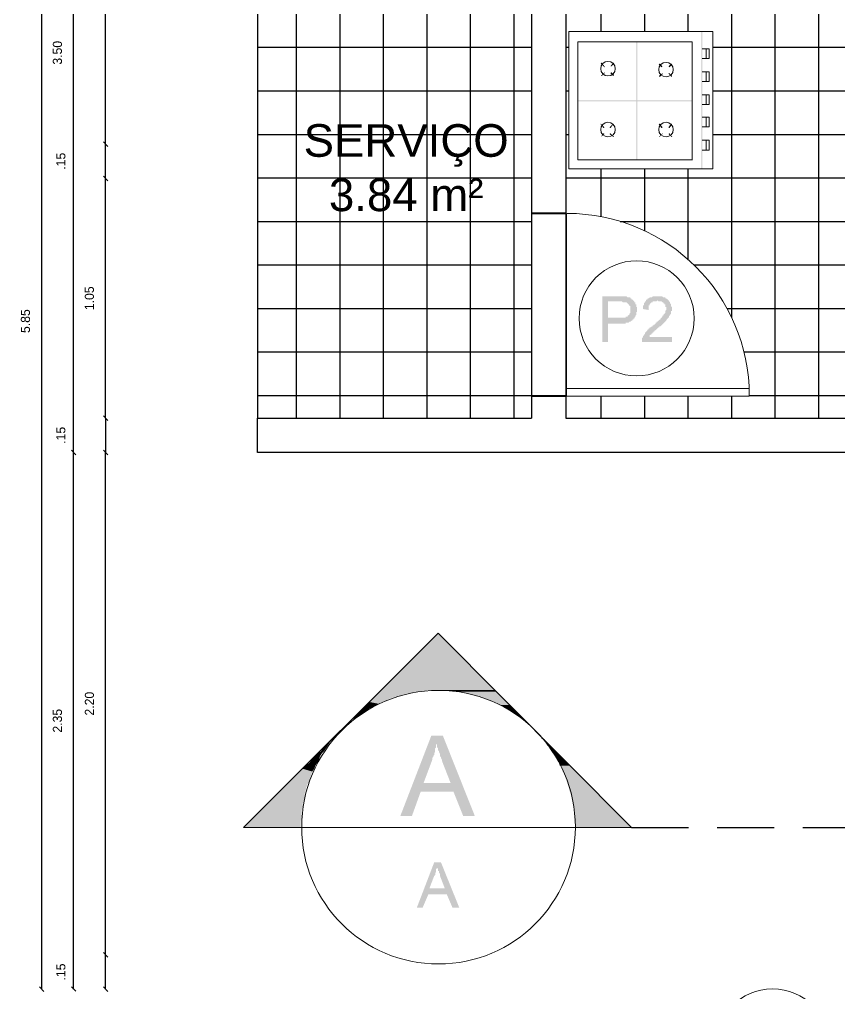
# Model space of a CAD drawing. Header units: metres. Extents: x 6 to 145, y 4 to 18.
# Drawn here: x 5.645 to 9.235, y 9.383 to 13.648 of the extents above; entities that cross this region are included whole.
import ezdxf

# ---------------------------------------------------------------- set-up
doc = ezdxf.new("R2010")
doc.units = ezdxf.units.M
doc.linetypes.add('DASHED2', pattern=[0.375, 0.25, -0.125])
doc.layers.get('0').update_dxf_attribs({"linetype": 'DASHED2'})
for name, color, linetype in [('01', 7, 'Continuous'), ('ARQ - Cotas', 9, 'Continuous'), ('COTA', 5, 'Continuous'), ('G', 7, 'Continuous')]:
    doc.layers.add(name, color=color, linetype=linetype)
doc.styles.add('ISA', font='stylu.ttf')
doc.styles.get("Standard").update_dxf_attribs({"font": 'arial.ttf'})
doc.dimstyles.new('ANAPAULA25', dxfattribs={"dimscale": 0, "dimtxt": 0.04, "dimasz": 0.02, "dimexe": 0.1, "dimexo": 0.4, "dimgap": 0.05, "dimtad": 1, "dimzin": 4, "dimdsep": 46, "dimtxsty": 'ISA', "dimblk": 'OBLIQUE', "dimcen": 0.03, "dimse1": 1, "dimse2": 1, "dimclrd": 256, "dimclrt": 256, "dimadec": 0, "dimazin": 0, "dimtfac": 1, "dimtmove": 2, "dimatfit": 3, "dimldrblk": 'OPEN30', "dimfxl": 0.1, "dimtolj": 1, "dimtzin": 0, "dimlwd": -1, "dimarcsym": 0})

# ---------------------------------------------------------------- blocks, each defined once
blk = doc.blocks.new('_Oblique')
at = {"color": 0, "linetype": 'ByBlock', "lineweight": -2}
blk.add_line((-0.5, -0.5), (0.5, 0.5), dxfattribs=at)
blk = doc.blocks.new('*D153')
at = {"layer": 'COTA', "ltscale": 1000, "transparency": 16777216}
blk.add_line((6.0222, 9.4017), (6.0222, 9.5517), dxfattribs=at)
at = {"layer": 'Defpoints', "color": 0, "ltscale": 1000, "transparency": 16777216}
for p in [(6.0222, 9.5517), (12.833, 9.5517), (12.833, 9.4017)]:
    blk.add_point(p, dxfattribs=at)
at = {"layer": 'COTA', "ltscale": 1000, "transparency": 16777216, "xscale": 0.02, "yscale": 0.02, "zscale": 0.02}
for p, rotation in [((6.0222, 9.5517), 90), ((6.0222, 9.4017), 270)]:
    blk.add_blockref('_Oblique', p, dxfattribs=dict(at, rotation=rotation))
at = {"layer": 'COTA', "ltscale": 1000, "transparency": 16777216, "insert": (5.8263, 9.4767), "char_height": 0.04, "attachment_point": 5, "rotation": 90, "style": 'ISA'}
blk.add_mtext('\\A1;.15', dxfattribs=at)
blk = doc.blocks.new('_Open30')
at = {"layer": 'ARQ - Cotas', "color": 0, "lineweight": -2}
for p, q in [((-1, 0.27), (0, 0)), ((0, 0), (-1, -0.27)), ((0, 0), (-1, 0))]:
    blk.add_line(p, q, dxfattribs=at)
blk = doc.blocks.new('*D154')
at = {"layer": 'COTA', "ltscale": 1000, "transparency": 16777216}
blk.add_line((6.0222, 9.5517), (6.0222, 11.7517), dxfattribs=at)
at = {"layer": 'Defpoints', "color": 0, "ltscale": 1000, "transparency": 16777216}
for p in [(6.0222, 11.7517), (12.6869, 11.7517), (12.833, 9.5517)]:
    blk.add_point(p, dxfattribs=at)
at = {"layer": 'COTA', "ltscale": 1000, "transparency": 16777216, "xscale": 0.02, "yscale": 0.02, "zscale": 0.02}
for p, rotation in [((6.0222, 11.7517), 90), ((6.0222, 9.5517), 270)]:
    blk.add_blockref('_Oblique', p, dxfattribs=dict(at, rotation=rotation))
at = {"layer": 'COTA', "ltscale": 1000, "transparency": 16777216, "insert": (5.9515, 10.6517), "char_height": 0.04, "attachment_point": 5, "rotation": 90, "style": 'ISA'}
blk.add_mtext('\\A1;2.20', dxfattribs=at)
blk = doc.blocks.new('*D155')
at = {"layer": 'COTA', "ltscale": 1000, "transparency": 16777216}
blk.add_line((6.0222, 11.9017), (6.0222, 11.7517), dxfattribs=at)
at = {"layer": 'Defpoints', "color": 0, "ltscale": 1000, "transparency": 16777216}
for p in [(12.4991, 11.9017), (6.0222, 11.7517), (12.4991, 11.7517)]:
    blk.add_point(p, dxfattribs=at)
at = {"layer": 'COTA', "ltscale": 1000, "transparency": 16777216, "xscale": 0.02, "yscale": 0.02, "zscale": 0.02}
for p, rotation in [((6.0222, 11.9017), 90), ((6.0222, 11.7517), 270)]:
    blk.add_blockref('_Oblique', p, dxfattribs=dict(at, rotation=rotation))
at = {"layer": 'COTA', "ltscale": 1000, "transparency": 16777216, "insert": (5.8263, 11.8267), "char_height": 0.04, "attachment_point": 5, "rotation": 90, "style": 'ISA'}
blk.add_mtext('\\A1;.15', dxfattribs=at)
blk = doc.blocks.new('*D156')
at = {"layer": 'COTA', "ltscale": 1000, "transparency": 16777216}
blk.add_line((6.0222, 11.9017), (6.0222, 12.9517), dxfattribs=at)
at = {"layer": 'Defpoints', "color": 0, "ltscale": 1000, "transparency": 16777216}
for p in [(6.0222, 12.9517), (12.5369, 12.9517), (12.5369, 11.9017)]:
    blk.add_point(p, dxfattribs=at)
at = {"layer": 'COTA', "ltscale": 1000, "transparency": 16777216, "xscale": 0.02, "yscale": 0.02, "zscale": 0.02}
for p, rotation in [((6.0222, 12.9517), 90), ((6.0222, 11.9017), 270)]:
    blk.add_blockref('_Oblique', p, dxfattribs=dict(at, rotation=rotation))
at = {"layer": 'COTA', "ltscale": 1000, "transparency": 16777216, "insert": (5.9512, 12.4267), "char_height": 0.04, "attachment_point": 5, "rotation": 90, "style": 'ISA'}
blk.add_mtext('\\A1;1.05', dxfattribs=at)
blk = doc.blocks.new('*D157')
at = {"layer": 'COTA', "ltscale": 1000, "transparency": 16777216}
blk.add_line((6.0222, 12.9517), (6.0222, 13.1017), dxfattribs=at)
at = {"layer": 'Defpoints', "color": 0, "ltscale": 1000, "transparency": 16777216}
for p in [(6.0222, 13.1017), (12.4087, 13.1017), (12.4087, 12.9517)]:
    blk.add_point(p, dxfattribs=at)
at = {"layer": 'COTA', "ltscale": 1000, "transparency": 16777216, "xscale": 0.02, "yscale": 0.02, "zscale": 0.02}
for p, rotation in [((6.0222, 13.1017), 90), ((6.0222, 12.9517), 270)]:
    blk.add_blockref('_Oblique', p, dxfattribs=dict(at, rotation=rotation))
at = {"layer": 'COTA', "ltscale": 1000, "transparency": 16777216, "insert": (5.8263, 13.0267), "char_height": 0.04, "attachment_point": 5, "rotation": 90, "style": 'ISA'}
blk.add_mtext('\\A1;.15', dxfattribs=at)
blk = doc.blocks.new('*D158')
at = {"layer": 'COTA', "ltscale": 1000, "transparency": 16777216}
blk.add_line((6.0222, 13.1017), (6.0222, 15.1017), dxfattribs=at)
at = {"layer": 'Defpoints', "color": 0, "ltscale": 1000, "transparency": 16777216}
for p in [(6.0222, 15.1017), (11.9369, 15.1017), (11.9369, 13.1017)]:
    blk.add_point(p, dxfattribs=at)
at = {"layer": 'COTA', "ltscale": 1000, "transparency": 16777216, "xscale": 0.02, "yscale": 0.02, "zscale": 0.02}
for p, rotation in [((6.0222, 15.1017), 90), ((6.0222, 13.1017), 270)]:
    blk.add_blockref('_Oblique', p, dxfattribs=dict(at, rotation=rotation))
at = {"layer": 'COTA', "ltscale": 1000, "transparency": 16777216, "insert": (5.9515, 14.1017), "char_height": 0.04, "attachment_point": 5, "rotation": 90, "style": 'ISA'}
blk.add_mtext('\\A1;2.00', dxfattribs=at)
blk = doc.blocks.new('*D160')
at = {"layer": 'COTA', "ltscale": 1000, "transparency": 16777216}
blk.add_line((5.8822, 9.4022), (5.8822, 11.7517), dxfattribs=at)
at = {"layer": 'Defpoints', "color": 0, "ltscale": 1000, "transparency": 16777216}
for p in [(5.8822, 11.7517), (9.2869, 11.7517), (9.2863, 9.4022)]:
    blk.add_point(p, dxfattribs=at)
at = {"layer": 'COTA', "ltscale": 1000, "transparency": 16777216, "xscale": 0.02, "yscale": 0.02, "zscale": 0.02}
for p, rotation in [((5.8822, 11.7517), 90), ((5.8822, 9.4022), 270)]:
    blk.add_blockref('_Oblique', p, dxfattribs=dict(at, rotation=rotation))
at = {"layer": 'COTA', "ltscale": 1000, "transparency": 16777216, "insert": (5.8113, 10.5769), "char_height": 0.04, "attachment_point": 5, "rotation": 90, "style": 'ISA'}
blk.add_mtext('\\A1;2.35', dxfattribs=at)
blk = doc.blocks.new('*D161')
at = {"layer": 'COTA', "ltscale": 1000, "transparency": 16777216}
blk.add_line((5.8822, 11.7517), (5.8822, 15.2517), dxfattribs=at)
at = {"layer": 'Defpoints', "color": 0, "ltscale": 1000, "transparency": 16777216}
for p in [(5.8822, 15.2517), (6.6869, 15.2517), (6.6869, 11.7517)]:
    blk.add_point(p, dxfattribs=at)
at = {"layer": 'COTA', "ltscale": 1000, "transparency": 16777216, "xscale": 0.02, "yscale": 0.02, "zscale": 0.02}
for p, rotation in [((5.8822, 15.2517), 90), ((5.8822, 11.7517), 270)]:
    blk.add_blockref('_Oblique', p, dxfattribs=dict(at, rotation=rotation))
at = {"layer": 'COTA', "ltscale": 1000, "transparency": 16777216, "insert": (5.8112, 13.5017), "char_height": 0.04, "attachment_point": 5, "rotation": 90, "style": 'ISA'}
blk.add_mtext('\\A1;3.50', dxfattribs=at)
blk = doc.blocks.new('*D162')
at = {"layer": 'COTA', "ltscale": 1000, "transparency": 16777216}
blk.add_line((5.7422, 9.4017), (5.7422, 15.2517), dxfattribs=at)
at = {"layer": 'Defpoints', "color": 0, "ltscale": 1000, "transparency": 16777216}
for p in [(5.7422, 15.2517), (8.4911, 15.2517), (9.2869, 9.4017)]:
    blk.add_point(p, dxfattribs=at)
at = {"layer": 'COTA', "ltscale": 1000, "transparency": 16777216, "xscale": 0.02, "yscale": 0.02, "zscale": 0.02}
for p, rotation in [((5.7422, 15.2517), 90), ((5.7422, 9.4017), 270)]:
    blk.add_blockref('_Oblique', p, dxfattribs=dict(at, rotation=rotation))
at = {"layer": 'COTA', "ltscale": 1000, "transparency": 16777216, "insert": (5.6713, 12.3267), "char_height": 0.04, "attachment_point": 5, "rotation": 90, "style": 'ISA'}
blk.add_mtext('\\A1;5.85', dxfattribs=at)

msp = doc.modelspace()

# ---------------------------------------------------------------- hatches: boundary and pattern name
at = {"ltscale": 1000}
h = msp.add_hatch(dxfattribs=at)
h.set_pattern_fill('ANSI37', color=8, scale=0.06, angle=135)
h.paths.add_polyline_path([(7.8869, 14.4371), (7.2858, 14.4371), (7.2858, 15.0001), (7.8869, 15.0001), (7.8869, 15.1017), (6.6869, 15.1017), (6.6869, 11.9017), (7.8869, 11.9017)])
h.paths.add_polyline_path([(7.3961, 13.7539), (7.3959, 13.7513), (7.3961, 13.7539, 0.414214), (7.4278, 13.7221), (7.8785, 13.7216), (7.4278, 13.7221, -0.414214)], flags=16)
h.paths.add_polyline_path([(7.4551, 13.7597), (7.4551, 13.7646, -0.378904), (7.4384, 13.7835), (7.4382, 13.7809), (7.4384, 14.2619, -0.167179), (7.4424, 14.2736), (7.4424, 13.7718, 0.199113), (7.4551, 13.7646), (7.4551, 14.2762), (7.4594, 14.2762), (7.5798, 14.2762, 0.14624), (7.5781, 14.2704), (7.5779, 14.255), (7.5781, 14.2704, -0.14624), (7.5798, 14.2762), (7.561, 14.2762), (7.561, 13.7597), (7.5567, 13.7597)], flags=16)
h.paths.add_polyline_path([(7.4763, 13.7597), (7.4763, 14.2762), (7.4805, 14.2762), (7.4805, 13.7597)], flags=16)
h.paths.add_polyline_path([(7.4975, 13.7597), (7.4975, 14.2762), (7.5017, 14.2762), (7.5017, 13.7597)], flags=16)
h.paths.add_polyline_path([(7.8488, 13.7807), (7.8488, 13.7864, -0.075863)], flags=16)
h.paths.add_polyline_path([(7.8234, 13.823), (7.8234, 13.8287, -0.075674)], flags=16)
h.paths.add_polyline_path([(7.6882, 14.0206, -1), (7.7432, 14.0206, -1)], flags=16)
h.paths.add_polyline_path([(12.5369, 12.7982), (12.5369, 12.9517), (11.7869, 12.9517), (11.7869, 15.1017), (10.8352, 15.1017), (10.8352, 14.5006), (8.6339, 14.5006), (8.6339, 13.7004), (8.0369, 13.7004), (8.0369, 12.7983), (8.0419, 12.7983, -0.402604), (8.8392, 12.032), (8.8399, 12.032), (8.8399, 11.9981), (8.0369, 11.9981), (8.0369, 11.9017), (12.5369, 11.9017), (12.5369, 11.9981), (11.7398, 11.9981), (11.7398, 12.032), (11.7446, 12.032, -0.400763)])
h.paths.add_polyline_path([(8.6804, 12.9935), (8.0496, 12.9935), (8.0496, 13.5946), (8.6804, 13.5946)], flags=16)
h.paths.add_polyline_path([(8.6635, 13.076), (8.6508, 13.076), (8.6508, 13.1184), (8.6635, 13.1184)], flags=0)
h.paths.add_polyline_path([(8.0899, 13.0337), (8.0899, 13.5502), (8.5894, 13.5502), (8.5894, 13.0337)], flags=0)
h.paths.add_polyline_path([(8.6635, 13.1776), (8.6508, 13.1776), (8.6508, 13.22), (8.6635, 13.22)], flags=0)
h.paths.add_polyline_path([(8.6635, 13.275), (8.6508, 13.275), (8.6508, 13.3173), (8.6635, 13.3173)], flags=0)
h.paths.add_polyline_path([(8.6635, 13.3766), (8.6508, 13.3766), (8.6508, 13.4189), (8.6635, 13.4189)], flags=0)
h.paths.add_polyline_path([(8.4436, 13.1654, -1), (8.5071, 13.1654, -1)], flags=0)
h.paths.add_polyline_path([(8.6635, 13.4761), (8.6508, 13.4761), (8.6508, 13.5184), (8.6635, 13.5184)], flags=0)
h.paths.add_polyline_path([(8.4436, 13.4279, -1), (8.5071, 13.4279, -1)], flags=0)
h.paths.add_polyline_path([(8.1896, 13.1654, -1), (8.2531, 13.1654, -1)], flags=0)
h.paths.add_polyline_path([(10.9241, 14.2339), (10.9241, 14.9662), (11.0554, 14.9662), (11.0554, 15.034), (11.5888, 15.034), (11.5888, 14.9662), (11.7243, 14.9662), (11.7243, 14.2339), (11.6565, 14.2339), (11.6565, 14.1958), (11.5634, 14.1958), (11.5634, 14.2339)], flags=16)
h.paths.add_polyline_path([(8.1896, 13.4321, -1), (8.2531, 13.4321, -1)], flags=0)
h.paths.add_polyline_path([(14.0369, 15.1017), (13.6701, 15.0976, -0.425161), (13.6835, 15.0837), (13.6696, 14.7096, -0.044817), (13.6737, 14.679, -0.011399), (13.6747, 14.6355, -0.097935), (13.6534, 14.5284, -0.054662), (13.6236, 14.474, -0.085165), (13.5767, 14.4266, -0.078597), (13.5275, 14.402, -0.080504), (13.4889, 14.3963, -0.080504), (13.4502, 14.402, -0.078597), (13.401, 14.4266, -0.085165), (13.3542, 14.474, -0.054662), (13.3244, 14.5284, -0.097935), (13.3031, 14.6355, -0.011399), (13.304, 14.679, -0.044817), (13.3081, 14.7096), (13.2942, 15.0837, -0.425161), (13.3076, 15.0976), (12.9369, 15.0987), (12.9369, 14.1017), (12.5369, 14.1017), (12.5369, 13.1017), (14.0369, 13.1017)])
h.paths.add_polyline_path([(12.9369, 15.1017), (11.9369, 15.1017), (11.9369, 14.1017), (12.5369, 14.1017), (12.9369, 14.1017)])
h.paths.add_polyline_path([(6.8532, 12.7272), (7.8225, 12.7272), (7.8225, 13.2601), (6.8532, 13.2601)], flags=24)
h.paths.add_polyline_path([(9.6233, 12.8344), (10.5927, 12.8344), (10.5927, 13.3673), (9.6233, 13.3673)], flags=24)
h.paths.add_polyline_path([(12.6175, 13.3559), (13.7641, 13.3559), (13.7641, 13.8907), (12.6175, 13.8907)], flags=24)
at = {"layer": '01', "transparency": 33554559}
h = msp.add_hatch(color=0, dxfattribs=at)
h.paths.add_polyline_path([(8.1966, 12.2357), (8.1966, 12.4347), (8.2686, 12.4347), (8.2728, 12.4347), (8.2771, 12.4347), (8.2813, 12.4347), (8.2855, 12.4347), (8.2855, 12.4347), (8.2898, 12.4347), (8.294, 12.4347), (8.294, 12.4347), (8.2982, 12.4347), (8.2982, 12.4347), (8.3025, 12.4347), (8.3025, 12.4347), (8.3067, 12.4304), (8.3109, 12.4304), (8.3109, 12.4304), (8.3152, 12.4304), (8.3194, 12.4304), (8.3194, 12.4262), (8.3236, 12.4262), (8.3236, 12.4262), (8.3236, 12.422), (8.3279, 12.422), (8.3279, 12.422), (8.3321, 12.4177), (8.3321, 12.4177), (8.3363, 12.4135), (8.3363, 12.4135), (8.3363, 12.4093), (8.3406, 12.4093), (8.3406, 12.405), (8.3406, 12.405), (8.3406, 12.4008), (8.3448, 12.4008), (8.3448, 12.3966), (8.3448, 12.3966), (8.3448, 12.3923), (8.3448, 12.3881), (8.349, 12.3881), (8.349, 12.3839), (8.349, 12.3796), (8.349, 12.3796), (8.349, 12.3754), (8.349, 12.3754), (8.349, 12.3711), (8.349, 12.3669), (8.3448, 12.3669), (8.3448, 12.3627), (8.3448, 12.3584), (8.3448, 12.3584), (8.3448, 12.3542), (8.3448, 12.3542), (8.3406, 12.35), (8.3406, 12.35), (8.3406, 12.3457), (8.3363, 12.3415), (8.3363, 12.3415), (8.3363, 12.3373), (8.3321, 12.3373), (8.3321, 12.333), (8.3321, 12.333), (8.3279, 12.333), (8.3279, 12.333), (8.3279, 12.3288), (8.3236, 12.3288), (8.3236, 12.3288), (8.3194, 12.3246), (8.3194, 12.3246), (8.3152, 12.3246), (8.3152, 12.3246), (8.3109, 12.3203), (8.3109, 12.3203), (8.3067, 12.3203), (8.3067, 12.3203), (8.3025, 12.3203), (8.2982, 12.3203), (8.2982, 12.3161), (8.294, 12.3161), (8.2898, 12.3161), (8.2855, 12.3161), (8.2855, 12.3161), (8.2813, 12.3161), (8.2771, 12.3161), (8.2728, 12.3161), (8.2728, 12.3161), (8.222, 12.3161), (8.222, 12.2357)], flags=0)
h.paths.add_polyline_path([(8.222, 12.3415), (8.2728, 12.3415), (8.2771, 12.3415), (8.2813, 12.3415), (8.2813, 12.3415), (8.2855, 12.3415), (8.2898, 12.3415), (8.294, 12.3415), (8.294, 12.3415), (8.2982, 12.3415), (8.2982, 12.3457), (8.3025, 12.3457), (8.3025, 12.3457), (8.3067, 12.3457), (8.3067, 12.35), (8.3109, 12.35), (8.3109, 12.35), (8.3109, 12.35), (8.3109, 12.3542), (8.3152, 12.3542), (8.3152, 12.3584), (8.3152, 12.3584), (8.3194, 12.3627), (8.3194, 12.3669), (8.3194, 12.3669), (8.3194, 12.3711), (8.3194, 12.3754), (8.3194, 12.3754), (8.3194, 12.3796), (8.3194, 12.3839), (8.3194, 12.3839), (8.3194, 12.3881), (8.3194, 12.3923), (8.3152, 12.3923), (8.3152, 12.3966), (8.3152, 12.3966), (8.3152, 12.3966), (8.3109, 12.4008), (8.3109, 12.4008), (8.3067, 12.405), (8.3067, 12.405), (8.3025, 12.4093), (8.3025, 12.4093), (8.2982, 12.4093), (8.2982, 12.4093), (8.294, 12.4093), (8.294, 12.4093), (8.2898, 12.4093), (8.2898, 12.4093), (8.2855, 12.4093), (8.2813, 12.4135), (8.2813, 12.4135), (8.2771, 12.4135), (8.2728, 12.4135), (8.222, 12.4135)], flags=0)
msp.add_hatch(color=0, dxfattribs=at).paths.add_polyline_path([(8.5014, 12.2568), (8.5014, 12.2357), (8.3702, 12.2357), (8.3702, 12.2399), (8.3702, 12.2399), (8.3702, 12.2441), (8.3702, 12.2441), (8.3702, 12.2484), (8.3702, 12.2526), (8.3702, 12.2526), (8.3702, 12.2526), (8.3744, 12.2568), (8.3744, 12.2611), (8.3744, 12.2611), (8.3787, 12.2653), (8.3787, 12.2653), (8.3787, 12.2695), (8.3829, 12.2695), (8.3829, 12.2738), (8.3829, 12.278), (8.3871, 12.278), (8.3871, 12.278), (8.3871, 12.2822), (8.3914, 12.2822), (8.3914, 12.2822), (8.3914, 12.2865), (8.3956, 12.2865), (8.3956, 12.2907), (8.3998, 12.2907), (8.3998, 12.2949), (8.4041, 12.2949), (8.4041, 12.2992), (8.4083, 12.2992), (8.4083, 12.2992), (8.4125, 12.3034), (8.4168, 12.3034), (8.4168, 12.3076), (8.421, 12.3076), (8.421, 12.3119), (8.4252, 12.3119), (8.4295, 12.3161), (8.4295, 12.3203), (8.4337, 12.3203), (8.4337, 12.3246), (8.4379, 12.3246), (8.4422, 12.3288), (8.4422, 12.3288), (8.4464, 12.333), (8.4464, 12.333), (8.4506, 12.333), (8.4506, 12.3373), (8.4506, 12.3373), (8.4549, 12.3415), (8.4549, 12.3415), (8.4591, 12.3457), (8.4591, 12.3457), (8.4591, 12.3457), (8.4591, 12.35), (8.4633, 12.35), (8.4633, 12.35), (8.4633, 12.3542), (8.4676, 12.3584), (8.4676, 12.3584), (8.4718, 12.3627), (8.4718, 12.3627), (8.4718, 12.3669), (8.4718, 12.3711), (8.4718, 12.3711), (8.476, 12.3754), (8.476, 12.3754), (8.476, 12.3796), (8.476, 12.3796), (8.476, 12.3839), (8.476, 12.3881), (8.4718, 12.3881), (8.4718, 12.3923), (8.4718, 12.3923), (8.4718, 12.3966), (8.4718, 12.4008), (8.4676, 12.4008), (8.4676, 12.405), (8.4633, 12.405), (8.4633, 12.405), (8.4633, 12.4093), (8.4591, 12.4093), (8.4591, 12.4093), (8.4549, 12.4135), (8.4549, 12.4135), (8.4506, 12.4135), (8.4464, 12.4135), (8.4464, 12.4135), (8.4422, 12.4135), (8.4379, 12.4177), (8.4379, 12.4177), (8.4337, 12.4135), (8.4295, 12.4135), (8.4295, 12.4135), (8.4252, 12.4135), (8.421, 12.4135), (8.421, 12.4135), (8.4168, 12.4135), (8.4168, 12.4093), (8.4125, 12.4093), (8.4125, 12.4093), (8.4083, 12.405), (8.4083, 12.405), (8.4083, 12.405), (8.4041, 12.4008), (8.4041, 12.4008), (8.4041, 12.3966), (8.3998, 12.3966), (8.3998, 12.3923), (8.3998, 12.3881), (8.3998, 12.3881), (8.3998, 12.3839), (8.3998, 12.3796), (8.3998, 12.3796), (8.3998, 12.3754), (8.3744, 12.3796), (8.3744, 12.3796), (8.3744, 12.3839), (8.3744, 12.3881), (8.3744, 12.3923), (8.3744, 12.3923), (8.3744, 12.3966), (8.3787, 12.3966), (8.3787, 12.4008), (8.3787, 12.405), (8.3787, 12.405), (8.3829, 12.4093), (8.3829, 12.4093), (8.3829, 12.4135), (8.3871, 12.4135), (8.3871, 12.4177), (8.3871, 12.4177), (8.3914, 12.422), (8.3914, 12.422), (8.3956, 12.422), (8.3956, 12.4262), (8.3998, 12.4262), (8.3998, 12.4262), (8.4041, 12.4304), (8.4041, 12.4304), (8.4083, 12.4304), (8.4083, 12.4304), (8.4125, 12.4304), (8.4168, 12.4347), (8.4168, 12.4347), (8.421, 12.4347), (8.4252, 12.4347), (8.4252, 12.4347), (8.4295, 12.4347), (8.4337, 12.4347), (8.4337, 12.4347), (8.4379, 12.4347), (8.4422, 12.4347), (8.4422, 12.4347), (8.4464, 12.4347), (8.4506, 12.4347), (8.4506, 12.4347), (8.4549, 12.4347), (8.4591, 12.4347), (8.4591, 12.4347), (8.4633, 12.4304), (8.4676, 12.4304), (8.4676, 12.4304), (8.4718, 12.4304), (8.4718, 12.4262), (8.476, 12.4262), (8.476, 12.4262), (8.4803, 12.422), (8.4803, 12.422), (8.4845, 12.422), (8.4845, 12.422), (8.4845, 12.4177), (8.4887, 12.4177), (8.4887, 12.4135), (8.4887, 12.4135), (8.493, 12.4093), (8.493, 12.4093), (8.493, 12.405), (8.4972, 12.4008), (8.4972, 12.4008), (8.4972, 12.3966), (8.4972, 12.3966), (8.4972, 12.3923), (8.5014, 12.3881), (8.5014, 12.3881), (8.5014, 12.3839), (8.5014, 12.3796), (8.5014, 12.3796), (8.5014, 12.3796), (8.5014, 12.3754), (8.5014, 12.3711), (8.4972, 12.3711), (8.4972, 12.3669), (8.4972, 12.3627), (8.4972, 12.3627), (8.4972, 12.3584), (8.4972, 12.3584), (8.493, 12.3542), (8.493, 12.3542), (8.493, 12.35), (8.4887, 12.35), (8.4887, 12.3457), (8.4887, 12.3415), (8.4845, 12.3415), (8.4845, 12.3373), (8.4803, 12.3373), (8.4803, 12.333), (8.4803, 12.333), (8.476, 12.333), (8.476, 12.3288), (8.476, 12.3288), (8.4718, 12.3246), (8.4718, 12.3246), (8.4718, 12.3246), (8.4676, 12.3203), (8.4676, 12.3203), (8.4633, 12.3161), (8.4633, 12.3161), (8.4591, 12.3119), (8.4591, 12.3119), (8.4549, 12.3076), (8.4549, 12.3076), (8.4506, 12.3034), (8.4464, 12.3034), (8.4464, 12.2992), (8.4422, 12.2992), (8.4422, 12.2992), (8.4379, 12.2949), (8.4337, 12.2907), (8.4337, 12.2907), (8.4295, 12.2865), (8.4252, 12.2865), (8.4252, 12.2822), (8.421, 12.2822), (8.421, 12.278), (8.4168, 12.278), (8.4168, 12.278), (8.4168, 12.2738), (8.4125, 12.2738), (8.4125, 12.2738), (8.4125, 12.2738), (8.4125, 12.2695), (8.4083, 12.2695), (8.4083, 12.2653), (8.4041, 12.2653), (8.4041, 12.2611), (8.4041, 12.2568), (8.4041, 12.2568)])
h = msp.add_hatch(color=0, dxfattribs=at)
h.paths.add_polyline_path([(7.3123, 10.16), (7.4478, 10.5113), (7.4986, 10.5113), (7.6383, 10.16), (7.5875, 10.16), (7.5452, 10.2658), (7.4012, 10.2658), (7.3631, 10.16)], flags=0)
h.paths.add_polyline_path([(7.4139, 10.3039), (7.5325, 10.3039), (7.4944, 10.4013), (7.4944, 10.4055), (7.4901, 10.414), (7.4901, 10.4182), (7.4859, 10.4224), (7.4859, 10.4267), (7.4859, 10.4309), (7.4817, 10.4394), (7.4817, 10.4436), (7.4774, 10.4478), (7.4774, 10.4521), (7.4774, 10.4563), (7.4732, 10.4605), (7.4732, 10.4648), (7.4732, 10.469), (7.4732, 10.4732), (7.469, 10.4732), (7.469, 10.469), (7.469, 10.4648), (7.469, 10.4605), (7.4647, 10.4563), (7.4647, 10.4521), (7.4647, 10.4478), (7.4647, 10.4394), (7.4605, 10.4351), (7.4605, 10.4309), (7.4605, 10.4267), (7.4563, 10.4224), (7.4563, 10.4182), (7.452, 10.414), (7.452, 10.4097), (7.452, 10.4055)], flags=0)
h = msp.add_hatch(color=0, dxfattribs=at)
h.paths.add_polyline_path([(7.3843, 9.7578), (7.4605, 9.9567), (7.4902, 9.9567), (7.5706, 9.7578), (7.541, 9.7578), (7.5156, 9.817), (7.4351, 9.817), (7.4097, 9.7578)], flags=0)
h.paths.add_polyline_path([(7.4394, 9.8424), (7.5071, 9.8424), (7.4859, 9.8975), (7.4859, 9.8975), (7.4859, 9.9017), (7.4859, 9.9059), (7.4817, 9.9102), (7.4817, 9.9102), (7.4817, 9.9144), (7.4817, 9.9186), (7.4775, 9.9186), (7.4775, 9.9229), (7.4775, 9.9229), (7.4775, 9.9271), (7.4775, 9.9313), (7.4732, 9.9313), (7.4732, 9.9356), (7.4732, 9.9356), (7.4732, 9.9356), (7.4732, 9.9356), (7.4732, 9.9313), (7.4732, 9.9313), (7.469, 9.9271), (7.469, 9.9229), (7.469, 9.9229), (7.469, 9.9186), (7.469, 9.9144), (7.469, 9.9144), (7.4648, 9.9102), (7.4648, 9.9059), (7.4648, 9.9059), (7.4648, 9.9017), (7.4648, 9.9017), (7.4605, 9.8975)], flags=0)

# ---------------------------------------------------------------- linework, layer by layer
at = {"layer": '01', "color": 0}
for p, q in [((6.6869, 15.1017), (6.6869, 11.9017)), ((7.8869, 15.1017), (7.8869, 11.9017)), ((8.0369, 15.1017), (8.0369, 11.9017)), ((6.6869, 11.7517), (6.6869, 11.9017)), ((6.6869, 11.9017), (7.8869, 11.9017)), ((8.0369, 11.9017), (12.5369, 11.9017)), ((7.8869, 11.7517), (6.6869, 11.7517)), ((9.2869, 11.7517), (7.8869, 11.7517))]:
    msp.add_line(p, q, dxfattribs=at)
at = {"layer": '01', "color": 0, "lineweight": 9}
for p, q in [((8.0496, 13.5946), (8.6804, 13.5946)), ((8.0496, 12.9935), (8.0496, 13.5946)), ((8.6804, 13.5946), (8.6804, 12.9935)), ((8.6508, 13.4803), (8.6508, 13.5184)), ((8.6508, 13.3787), (8.6508, 13.4168)), ((8.6508, 13.2771), (8.6508, 13.3194)), ((8.6508, 13.1797), (8.6508, 13.2178)), ((8.6508, 13.0781), (8.6508, 13.1205)), ((8.6804, 12.9935), (8.0496, 12.9935)), ((7.8874, 11.9981), (7.8874, 12.7983)), ((8.0398, 11.9981), (8.0398, 12.7983)), ((7.4773, 10.9597), (6.6264, 10.1088)), ((8.324, 10.1088), (7.4773, 10.9597)), ((6.6264, 10.1088), (6.8762, 10.1088)), ((6.8762, 10.1088), (8.0784, 10.1088)), ((8.0784, 10.1088), (8.324, 10.1088))]:
    msp.add_line(p, q, dxfattribs=at)
at = {"layer": '01', "color": 0, "lineweight": 0}
for p, q in [((8.0899, 13.0337), (8.0899, 13.5502)), ((8.0899, 13.5502), (8.5894, 13.5502)), ((8.5894, 13.5502), (8.5894, 13.0316)), ((8.6635, 13.5184), (8.6339, 13.5184)), ((8.6635, 13.4761), (8.6635, 13.5184)), ((8.6339, 13.4761), (8.6635, 13.4761)), ((8.6635, 13.4189), (8.6339, 13.4189)), ((8.6635, 13.3766), (8.6635, 13.4189)), ((8.6339, 13.3766), (8.6635, 13.3766)), ((8.6635, 13.3173), (8.6339, 13.3173)), ((8.6635, 13.275), (8.6635, 13.3173)), ((8.6339, 13.275), (8.6635, 13.275)), ((8.6635, 13.22), (8.6339, 13.22)), ((8.6635, 13.1776), (8.6635, 13.22)), ((8.6339, 13.1776), (8.6635, 13.1776)), ((8.6635, 13.1184), (8.6339, 13.1184)), ((8.6635, 13.076), (8.6635, 13.1184)), ((8.6339, 13.076), (8.6635, 13.076)), ((8.5915, 13.0337), (8.0899, 13.0337)), ((7.7271, 10.7099), (7.4773, 10.7099)), ((7.4773, 10.7099), (7.7271, 10.7099)), ((7.7271, 10.7099), (7.49, 10.7099)), ((7.49, 10.7099), (7.7271, 10.7099)), ((7.7271, 10.7099), (7.5069, 10.7099)), ((7.5069, 10.7099), (7.7271, 10.7099)), ((7.7313, 10.7057), (7.5493, 10.7057)), ((7.5493, 10.7057), (7.7313, 10.7057)), ((7.0243, 10.5025), (7.0328, 10.5152)), ((7.0328, 10.5152), (7.0243, 10.5025)), ((7.943, 10.494), (7.9303, 10.5025)), ((7.9303, 10.5025), (7.943, 10.494))]:
    msp.add_line(p, q, dxfattribs=at)
at = {"layer": '01', "color": 0, "lineweight": 40}
for p, q in [((8.0398, 12.7983), (7.8874, 12.7983)), ((8.0398, 11.9981), (7.8874, 11.9981))]:
    msp.add_line(p, q, dxfattribs=at)
at = {"layer": '01', "color": 0, "lineweight": 20}
for p, q in [((8.8399, 12.032), (8.0398, 12.032)), ((8.0398, 12.032), (8.0398, 11.9981)), ((8.8399, 11.9981), (8.8399, 12.032)), ((8.0398, 11.9981), (8.8399, 11.9981))]:
    msp.add_line(p, q, dxfattribs=at)
at = {"layer": '01', "color": 0, "lineweight": 18}
msp.add_line((8.0784, 10.1088), (8.4002, 10.1088), dxfattribs=at)
at = {"layer": '01', "color": 0, "lineweight": 9}
for centre, radius in [((8.2213, 13.4321), 0.0318), ((8.4753, 13.4279), 0.0318), ((8.2213, 13.1654), 0.0318), ((8.4753, 13.1654), 0.0318), ((7.4794, 10.1109), 0.599)]:
    msp.add_circle(centre, radius, dxfattribs=at)
at = {"layer": '01', "color": 0, "lineweight": 20}
for centre in [(8.3467, 12.3389), (8.9415, 9.1509)]:
    msp.add_circle(centre, 0.2519, dxfattribs=at)
at = {"layer": '01', "color": 0, "lineweight": 9}
msp.add_arc((8.0419, 12.0003), 0.798, 0, 90, dxfattribs=at)
at = {"layer": '01', "color": 0, "transparency": 33554559}
for points in [[(8.6339, 13.5946), (8.6296, 13.5946), (8.6339, 12.9935)], [(8.6296, 13.5946), (8.6339, 12.9935), (8.6296, 12.9935)], [(8.346, 13.0316), (8.3502, 13.0316), (8.346, 13.5523)], [(8.3502, 13.0316), (8.346, 13.5523), (8.3502, 13.5523)], [(8.2063, 13.4422), (8.1893, 13.4549), (8.1936, 13.4591)], [(8.2063, 13.438), (8.2063, 13.4422), (8.1893, 13.4549)], [(8.2317, 13.4422), (8.2359, 13.4422), (8.2444, 13.4591)], [(8.2359, 13.4422), (8.2444, 13.4591), (8.2486, 13.4549)], [(8.4603, 13.4422), (8.4434, 13.4507), (8.4476, 13.4549)], [(8.4561, 13.438), (8.4603, 13.4422), (8.4434, 13.4507)], [(8.4857, 13.4422), (8.4899, 13.438), (8.4984, 13.4549)], [(8.4899, 13.438), (8.4984, 13.4549), (8.5026, 13.4507)], [(8.2063, 13.4168), (8.1936, 13.3999), (8.1893, 13.3999)], [(8.2063, 13.4126), (8.2063, 13.4168), (8.1936, 13.3999)], [(8.2359, 13.4168), (8.2317, 13.4126), (8.2486, 13.4041)], [(8.2317, 13.4126), (8.2486, 13.4041), (8.2444, 13.3999)], [(8.4603, 13.4126), (8.4476, 13.3956), (8.4434, 13.3999)], [(8.4603, 13.4083), (8.4603, 13.4126), (8.4476, 13.3956)], [(8.4899, 13.4126), (8.4857, 13.4126), (8.5026, 13.3999)], [(8.4857, 13.4126), (8.5026, 13.3999), (8.4984, 13.3956)], [(8.5873, 13.2898), (8.5873, 13.294), (8.092, 13.2898)], [(8.5873, 13.294), (8.092, 13.2898), (8.092, 13.294)], [(8.2063, 13.1755), (8.1893, 13.1882), (8.1893, 13.1924)], [(8.202, 13.1713), (8.2063, 13.1755), (8.1893, 13.1882)], [(8.2274, 13.1755), (8.2317, 13.1713), (8.2444, 13.1924)], [(8.2317, 13.1713), (8.2444, 13.1924), (8.2444, 13.1882)], [(8.4603, 13.1755), (8.4434, 13.1882), (8.4476, 13.1924)], [(8.4561, 13.1713), (8.4603, 13.1755), (8.4434, 13.1882)], [(8.4857, 13.1755), (8.4899, 13.1713), (8.4984, 13.1924)], [(8.4899, 13.1713), (8.4984, 13.1924), (8.5026, 13.1882)], [(8.2063, 13.1459), (8.202, 13.1501), (8.1893, 13.1332)], [(8.202, 13.1501), (8.1893, 13.1332), (8.1893, 13.1332)], [(8.2317, 13.1501), (8.2274, 13.1459), (8.2486, 13.1332)], [(8.2274, 13.1459), (8.2486, 13.1332), (8.2444, 13.1332)], [(8.4603, 13.1501), (8.4476, 13.1332), (8.4434, 13.1332)], [(8.4603, 13.1459), (8.4603, 13.1501), (8.4476, 13.1332)], [(8.4899, 13.1501), (8.4857, 13.1459), (8.5026, 13.1332)], [(8.4857, 13.1459), (8.5026, 13.1332), (8.4984, 13.1332)], [(7.4773, 10.9597), (7.7271, 10.7099), (7.2275, 10.7099)], [(7.2233, 10.7057), (7.3757, 10.7015), (7.2191, 10.7015)], [(7.2275, 10.7057), (7.4011, 10.7057), (7.2233, 10.7057)], [(7.3884, 10.7057), (7.3884, 10.7057), (7.2233, 10.7057)], [(7.3884, 10.7057), (7.2233, 10.7057), (7.4011, 10.7057)], [(7.3884, 10.7057), (7.2233, 10.7057), (7.3757, 10.7015)], [(7.4604, 10.7099), (7.4604, 10.7099), (7.2275, 10.7099)], [(7.4604, 10.7099), (7.2275, 10.7099), (7.4773, 10.7099)], [(7.4477, 10.7099), (7.4477, 10.7099), (7.2275, 10.7099)], [(7.4477, 10.7099), (7.2275, 10.7099), (7.4604, 10.7099)], [(7.4307, 10.7099), (7.4307, 10.7099), (7.2275, 10.7099)], [(7.4307, 10.7099), (7.2275, 10.7099), (7.4477, 10.7099)], [(7.4307, 10.7099), (7.2275, 10.7099), (7.418, 10.7057)], [(7.2275, 10.7099), (7.418, 10.7057), (7.2275, 10.7057)], [(7.418, 10.7057), (7.2275, 10.7057), (7.4011, 10.7057)], [(7.4773, 10.7099), (7.7271, 10.7099), (7.49, 10.7099)], [(7.49, 10.7099), (7.7271, 10.7099), (7.5069, 10.7099)], [(7.5069, 10.7099), (7.7271, 10.7099), (7.5196, 10.7099)], [(7.7271, 10.7099), (7.5196, 10.7099), (7.7271, 10.7057)], [(7.5196, 10.7099), (7.7271, 10.7057), (7.5366, 10.7057)], [(7.7271, 10.7057), (7.5366, 10.7057), (7.7313, 10.7057)], [(7.5366, 10.7057), (7.7313, 10.7057), (7.5493, 10.7057)], [(7.5493, 10.7057), (7.7313, 10.7057), (7.5662, 10.7057)], [(7.7313, 10.7057), (7.5662, 10.7057), (7.7355, 10.7015)], [(7.5662, 10.7057), (7.7355, 10.7015), (7.5789, 10.7015)], [(7.181, 10.6634), (7.2318, 10.6591), (7.1767, 10.6591)], [(7.1894, 10.6718), (7.2445, 10.6634), (7.181, 10.6634)], [(7.2445, 10.6634), (7.181, 10.6634), (7.2318, 10.6591)], [(7.1937, 10.6761), (7.2614, 10.6718), (7.1894, 10.6718)], [(7.2614, 10.6718), (7.1894, 10.6718), (7.2445, 10.6634)], [(7.1979, 10.6803), (7.2741, 10.6761), (7.1937, 10.6761)], [(7.2741, 10.6761), (7.1937, 10.6761), (7.2614, 10.6718)], [(7.2021, 10.6845), (7.2868, 10.6803), (7.1979, 10.6803)], [(7.2868, 10.6803), (7.1979, 10.6803), (7.2741, 10.6761)], [(7.2064, 10.6888), (7.3037, 10.6845), (7.2021, 10.6845)], [(7.3037, 10.6845), (7.2021, 10.6845), (7.2868, 10.6803)], [(7.2106, 10.693), (7.3164, 10.6888), (7.2064, 10.6888)], [(7.3164, 10.6888), (7.2064, 10.6888), (7.3037, 10.6845)], [(7.2148, 10.6972), (7.3291, 10.693), (7.2106, 10.693)], [(7.3291, 10.693), (7.2106, 10.693), (7.3164, 10.6888)], [(7.2191, 10.7015), (7.3588, 10.6972), (7.2148, 10.6972)], [(7.3461, 10.6972), (7.3461, 10.6972), (7.2148, 10.6972)], [(7.3461, 10.6972), (7.2148, 10.6972), (7.3588, 10.6972)], [(7.3461, 10.6972), (7.2148, 10.6972), (7.3291, 10.693)], [(7.3757, 10.7015), (7.2191, 10.7015), (7.3588, 10.6972)], [(7.7355, 10.7015), (7.5789, 10.7015), (7.7355, 10.6972)], [(7.5789, 10.7015), (7.7355, 10.6972), (7.5958, 10.6972)], [(7.7355, 10.6972), (7.5958, 10.6972), (7.7398, 10.6972)], [(7.5958, 10.6972), (7.7398, 10.6972), (7.6085, 10.6972)], [(7.7398, 10.6972), (7.6085, 10.6972), (7.744, 10.693)], [(7.6085, 10.6972), (7.744, 10.693), (7.6212, 10.693)], [(7.744, 10.693), (7.6212, 10.693), (7.7482, 10.6888)], [(7.6212, 10.693), (7.7482, 10.6888), (7.6382, 10.6888)], [(7.7482, 10.6888), (7.6382, 10.6888), (7.7525, 10.6845)], [(7.6382, 10.6888), (7.7525, 10.6845), (7.6509, 10.6845)], [(7.7525, 10.6845), (7.6509, 10.6845), (7.7567, 10.6803)], [(7.6509, 10.6845), (7.7567, 10.6803), (7.6678, 10.6803)], [(7.7567, 10.6803), (7.6678, 10.6803), (7.7609, 10.6761)], [(7.6678, 10.6803), (7.7609, 10.6761), (7.6805, 10.6761)], [(7.7609, 10.6761), (7.6805, 10.6761), (7.7652, 10.6718)], [(7.6805, 10.6761), (7.7652, 10.6718), (7.6932, 10.6718)], [(7.7652, 10.6718), (7.6932, 10.6718), (7.7694, 10.6634)], [(7.6932, 10.6718), (7.7694, 10.6634), (7.7059, 10.6634)], [(7.7694, 10.6634), (7.7059, 10.6634), (7.7779, 10.6591)], [(7.7059, 10.6634), (7.7779, 10.6591), (7.7228, 10.6591)], [(7.1429, 10.6253), (7.1556, 10.6168), (7.1344, 10.6168)], [(7.1513, 10.6337), (7.1683, 10.6253), (7.1429, 10.6253)], [(7.1683, 10.6253), (7.1429, 10.6253), (7.1556, 10.6168)], [(7.1556, 10.638), (7.181, 10.6337), (7.1513, 10.6337)], [(7.181, 10.6337), (7.1513, 10.6337), (7.1683, 10.6253)], [(7.164, 10.6464), (7.1937, 10.638), (7.1556, 10.638)], [(7.1937, 10.638), (7.1556, 10.638), (7.181, 10.6337)], [(7.1683, 10.6507), (7.2064, 10.6464), (7.164, 10.6464)], [(7.2064, 10.6464), (7.164, 10.6464), (7.1937, 10.638)], [(7.1767, 10.6591), (7.2191, 10.6507), (7.1683, 10.6507)], [(7.2191, 10.6507), (7.1683, 10.6507), (7.2064, 10.6464)], [(7.2318, 10.6591), (7.1767, 10.6591), (7.2191, 10.6507)], [(7.7779, 10.6591), (7.7228, 10.6591), (7.7821, 10.6507)], [(7.7228, 10.6591), (7.7821, 10.6507), (7.7355, 10.6507)], [(7.7821, 10.6507), (7.7355, 10.6507), (7.7906, 10.6464)], [(7.7355, 10.6507), (7.7906, 10.6464), (7.7482, 10.6464)], [(7.7906, 10.6464), (7.7482, 10.6464), (7.7948, 10.638)], [(7.7482, 10.6464), (7.7948, 10.638), (7.7609, 10.638)], [(7.7948, 10.638), (7.7609, 10.638), (7.8033, 10.6337)], [(7.7609, 10.638), (7.8033, 10.6337), (7.7736, 10.6337)], [(7.8033, 10.6337), (7.7736, 10.6337), (7.8117, 10.6253)], [(7.7736, 10.6337), (7.8117, 10.6253), (7.7863, 10.6253)], [(7.8117, 10.6253), (7.7863, 10.6253), (7.8202, 10.6168)], [(7.7863, 10.6253), (7.8202, 10.6168), (7.799, 10.6168)], [(7.1005, 10.5829), (7.0963, 10.5745), (7.0921, 10.5745)], [(7.1048, 10.5829), (7.1005, 10.5829), (7.0963, 10.5745)], [(7.109, 10.5914), (7.1048, 10.5829), (7.1005, 10.5829)], [(7.1175, 10.5914), (7.109, 10.5914), (7.1048, 10.5829)], [(7.1175, 10.5999), (7.1175, 10.5914), (7.109, 10.5914)], [(7.1259, 10.6083), (7.1302, 10.5999), (7.1175, 10.5999)], [(7.1302, 10.5999), (7.1175, 10.5999), (7.1175, 10.5914)], [(7.1344, 10.6168), (7.1429, 10.6083), (7.1259, 10.6083)], [(7.1429, 10.6083), (7.1259, 10.6083), (7.1302, 10.5999)], [(7.1556, 10.6168), (7.1344, 10.6168), (7.1429, 10.6083)], [(7.8202, 10.6168), (7.799, 10.6168), (7.8287, 10.6083)], [(7.799, 10.6168), (7.8287, 10.6083), (7.8117, 10.6083)], [(7.8287, 10.6083), (7.8117, 10.6083), (7.8371, 10.5999)], [(7.8117, 10.6083), (7.8371, 10.5999), (7.8244, 10.5999)], [(7.8371, 10.5999), (7.8244, 10.5999), (7.8456, 10.5914)], [(7.8244, 10.5999), (7.8456, 10.5914), (7.8371, 10.5914)], [(7.8456, 10.5914), (7.8371, 10.5914), (7.8541, 10.5829)], [(7.8371, 10.5914), (7.8541, 10.5829), (7.8456, 10.5829)], [(7.8541, 10.5829), (7.8456, 10.5829), (7.8625, 10.5745)], [(7.8456, 10.5829), (7.8625, 10.5745), (7.8583, 10.5745)], [(7.0709, 10.5533), (7.0624, 10.5448), (7.0624, 10.5448)], [(7.0836, 10.5618), (7.0709, 10.5533), (7.0709, 10.5533)], [(7.0709, 10.5533), (7.0709, 10.5533), (7.0836, 10.5618)], [(7.0836, 10.5618), (7.0836, 10.5618), (7.0921, 10.5745)], [(7.0836, 10.5618), (7.0921, 10.5745), (7.0963, 10.5745)], [(7.871, 10.5618), (7.871, 10.5618), (7.8583, 10.5745)], [(7.871, 10.5618), (7.8583, 10.5745), (7.8625, 10.5745)], [(7.871, 10.5618), (7.8795, 10.5533), (7.8837, 10.5533)], [(7.871, 10.5618), (7.8837, 10.5533), (7.8837, 10.5533)], [(7.8795, 10.5533), (7.8837, 10.5533), (7.8922, 10.5448)], [(7.0116, 10.494), (7.0032, 10.4813), (6.9989, 10.4813)], [(7.0159, 10.494), (7.0116, 10.494), (7.0032, 10.4813)], [(7.0201, 10.5025), (7.0159, 10.494), (7.0116, 10.494)], [(7.0243, 10.5025), (7.0201, 10.5025), (7.0159, 10.494)], [(7.0328, 10.5152), (7.0243, 10.5025), (7.0201, 10.5025)], [(7.0455, 10.5237), (7.0328, 10.5152), (7.0328, 10.5152)], [(7.9091, 10.5237), (7.9218, 10.5152), (7.9218, 10.5152)], [(7.9218, 10.5152), (7.9303, 10.5025), (7.9303, 10.5025)], [(7.9303, 10.5025), (7.9303, 10.5025), (7.9218, 10.5152)], [(7.9303, 10.5025), (7.943, 10.494), (7.9387, 10.494)], [(7.943, 10.494), (7.9387, 10.494), (7.9557, 10.4813)], [(7.9387, 10.494), (7.9557, 10.4813), (7.9472, 10.4813)], [(6.9735, 10.4559), (6.9778, 10.4432), (6.9651, 10.4432)], [(6.9862, 10.4686), (6.9862, 10.4559), (6.9735, 10.4559)], [(6.9862, 10.4559), (6.9735, 10.4559), (6.9778, 10.4432)], [(6.9989, 10.4813), (6.9947, 10.4686), (6.9862, 10.4686)], [(6.9947, 10.4686), (6.9862, 10.4686), (6.9862, 10.4559)], [(7.0032, 10.4813), (6.9989, 10.4813), (6.9947, 10.4686)], [(7.9557, 10.4813), (7.9472, 10.4813), (7.9684, 10.4686)], [(7.9472, 10.4813), (7.9684, 10.4686), (7.9557, 10.4686)], [(7.9684, 10.4686), (7.9557, 10.4686), (7.9768, 10.4559)], [(7.9557, 10.4686), (7.9768, 10.4559), (7.9684, 10.4559)], [(7.9768, 10.4559), (7.9684, 10.4559), (7.9895, 10.4432)], [(7.9684, 10.4559), (7.9895, 10.4432), (7.9768, 10.4432)], [(6.927, 10.4094), (6.9481, 10.3924), (6.9143, 10.3924)], [(6.9397, 10.4221), (6.9566, 10.4094), (6.927, 10.4094)], [(6.9566, 10.4094), (6.927, 10.4094), (6.9481, 10.3924)], [(6.9524, 10.4348), (6.9608, 10.4221), (6.9397, 10.4221)], [(6.9608, 10.4221), (6.9397, 10.4221), (6.9566, 10.4094)], [(6.9651, 10.4432), (6.9693, 10.4348), (6.9524, 10.4348)], [(6.9693, 10.4348), (6.9524, 10.4348), (6.9608, 10.4221)], [(6.9778, 10.4432), (6.9651, 10.4432), (6.9693, 10.4348)], [(7.9895, 10.4432), (7.9768, 10.4432), (8.0022, 10.4348)], [(7.9768, 10.4432), (8.0022, 10.4348), (7.9811, 10.4348)], [(8.0022, 10.4348), (7.9811, 10.4348), (8.0149, 10.4221)], [(7.9811, 10.4348), (8.0149, 10.4221), (7.9895, 10.4221)], [(8.0149, 10.4221), (7.9895, 10.4221), (8.0276, 10.4094)], [(7.9895, 10.4221), (8.0276, 10.4094), (7.998, 10.4094)], [(8.0276, 10.4094), (7.998, 10.4094), (8.0403, 10.3924)], [(7.998, 10.4094), (8.0403, 10.3924), (8.0065, 10.3924)], [(6.8846, 10.367), (6.927, 10.3543), (6.8719, 10.3543)], [(6.8973, 10.3797), (6.9354, 10.367), (6.8846, 10.367)], [(6.9354, 10.367), (6.8846, 10.367), (6.927, 10.3543)], [(6.9143, 10.3924), (6.9397, 10.3797), (6.8973, 10.3797)], [(6.9397, 10.3797), (6.8973, 10.3797), (6.9354, 10.367)], [(6.9481, 10.3924), (6.9143, 10.3924), (6.9397, 10.3797)], [(8.0403, 10.3924), (8.0065, 10.3924), (8.053, 10.3797)], [(8.0065, 10.3924), (8.053, 10.3797), (8.0107, 10.3797)], [(8.053, 10.3797), (8.0107, 10.3797), (8.0657, 10.367)], [(8.0107, 10.3797), (8.0657, 10.367), (8.0192, 10.367)], [(8.0657, 10.367), (8.0192, 10.367), (8.0827, 10.3543)], [(8.0192, 10.367), (8.0827, 10.3543), (8.0234, 10.3543)], [(6.8465, 10.3289), (6.9143, 10.312), (6.8296, 10.312)], [(6.8592, 10.3416), (6.9185, 10.3289), (6.8465, 10.3289)], [(6.9185, 10.3289), (6.8465, 10.3289), (6.9143, 10.312)], [(6.8719, 10.3543), (6.9227, 10.3416), (6.8592, 10.3416)], [(6.9227, 10.3416), (6.8592, 10.3416), (6.9185, 10.3289)], [(6.927, 10.3543), (6.8719, 10.3543), (6.9227, 10.3416)], [(8.0827, 10.3543), (8.0234, 10.3543), (8.0954, 10.3416)], [(8.0234, 10.3543), (8.0954, 10.3416), (8.0319, 10.3416)], [(8.0954, 10.3416), (8.0319, 10.3416), (8.1081, 10.3289)], [(8.0319, 10.3416), (8.1081, 10.3289), (8.0361, 10.3289)], [(8.1081, 10.3289), (8.0361, 10.3289), (8.1208, 10.312)], [(8.0361, 10.3289), (8.1208, 10.312), (8.0403, 10.312)], [(6.8042, 10.2866), (6.8973, 10.2697), (6.7873, 10.2697)], [(6.8169, 10.2993), (6.9016, 10.2866), (6.8042, 10.2866)], [(6.9016, 10.2866), (6.8042, 10.2866), (6.8973, 10.2697)], [(6.8296, 10.312), (6.9058, 10.2993), (6.8169, 10.2993)], [(6.9058, 10.2993), (6.8169, 10.2993), (6.9016, 10.2866)], [(6.9143, 10.312), (6.8296, 10.312), (6.9058, 10.2993)], [(8.1208, 10.312), (8.0403, 10.312), (8.1377, 10.2993)], [(8.0403, 10.312), (8.1377, 10.2993), (8.0446, 10.2993)], [(8.1377, 10.2993), (8.0446, 10.2993), (8.1504, 10.2866)], [(8.0446, 10.2993), (8.1504, 10.2866), (8.0488, 10.2866)], [(8.1504, 10.2866), (8.0488, 10.2866), (8.1631, 10.2697)], [(8.0488, 10.2866), (8.1631, 10.2697), (8.053, 10.2697)], [(6.7619, 10.2443), (6.8889, 10.2273), (6.7449, 10.2273)], [(6.7746, 10.257), (6.8931, 10.2443), (6.7619, 10.2443)], [(6.8931, 10.2443), (6.7619, 10.2443), (6.8889, 10.2273)], [(6.7873, 10.2697), (6.8931, 10.257), (6.7746, 10.257)], [(6.8931, 10.257), (6.7746, 10.257), (6.8931, 10.2443)], [(6.8973, 10.2697), (6.7873, 10.2697), (6.8931, 10.257)], [(8.1631, 10.2697), (8.053, 10.2697), (8.18, 10.257)], [(8.053, 10.2697), (8.18, 10.257), (8.0573, 10.257)], [(8.18, 10.257), (8.0573, 10.257), (8.1927, 10.2443)], [(8.0573, 10.257), (8.1927, 10.2443), (8.0615, 10.2443)], [(8.1927, 10.2443), (8.0615, 10.2443), (8.2097, 10.2273)], [(8.0615, 10.2443), (8.2097, 10.2273), (8.0657, 10.2273)], [(6.7153, 10.1977), (6.8804, 10.185), (6.7026, 10.185)], [(6.7322, 10.2146), (6.8846, 10.1977), (6.7153, 10.1977)], [(6.8846, 10.1977), (6.7153, 10.1977), (6.8804, 10.185)], [(6.7449, 10.2273), (6.8846, 10.2146), (6.7322, 10.2146)], [(6.8846, 10.2146), (6.7322, 10.2146), (6.8846, 10.1977)], [(6.8889, 10.2273), (6.7449, 10.2273), (6.8846, 10.2146)], [(8.2097, 10.2273), (8.0657, 10.2273), (8.2224, 10.2146)], [(8.0657, 10.2273), (8.2224, 10.2146), (8.07, 10.2146)], [(8.2224, 10.2146), (8.07, 10.2146), (8.2351, 10.1977)], [(8.07, 10.2146), (8.2351, 10.1977), (8.07, 10.1977)], [(8.2351, 10.1977), (8.07, 10.1977), (8.252, 10.185)], [(8.07, 10.1977), (8.252, 10.185), (8.0742, 10.185)], [(6.6729, 10.1554), (6.8762, 10.1384), (6.656, 10.1384)], [(6.6856, 10.1681), (6.8804, 10.1554), (6.6729, 10.1554)], [(6.8804, 10.1554), (6.6729, 10.1554), (6.8762, 10.1384)], [(6.7026, 10.185), (6.8804, 10.1681), (6.6856, 10.1681)], [(6.8804, 10.1681), (6.6856, 10.1681), (6.8804, 10.1554)], [(6.8804, 10.185), (6.7026, 10.185), (6.8804, 10.1681)], [(8.252, 10.185), (8.0742, 10.185), (8.2647, 10.1681)], [(8.0742, 10.185), (8.2647, 10.1681), (8.0742, 10.1681)], [(8.2647, 10.1681), (8.0742, 10.1681), (8.2817, 10.1554)], [(8.0742, 10.1681), (8.2817, 10.1554), (8.0742, 10.1554)], [(8.2817, 10.1554), (8.0742, 10.1554), (8.2944, 10.1384)], [(8.0742, 10.1554), (8.2944, 10.1384), (8.0742, 10.1384)], [(6.6433, 10.1257), (6.8762, 10.1088), (6.6264, 10.1088)], [(6.656, 10.1384), (6.8762, 10.1257), (6.6433, 10.1257)], [(6.8762, 10.1257), (6.6433, 10.1257), (6.8762, 10.1088)], [(6.8762, 10.1384), (6.656, 10.1384), (6.8762, 10.1257)], [(8.2944, 10.1384), (8.0742, 10.1384), (8.3113, 10.1257)], [(8.0742, 10.1384), (8.3113, 10.1257), (8.0784, 10.1257)], [(8.3113, 10.1257), (8.0784, 10.1257), (8.324, 10.1088)], [(8.0784, 10.1257), (8.324, 10.1088), (8.0784, 10.1088)]]:
    msp.add_solid(points, dxfattribs=at)
at = {"layer": 'G', "color": 0, "linetype": 'DASHED2'}
msp.add_line((8.324, 10.1088), (22.2689, 10.1106), dxfattribs=at)

# ---------------------------------------------------------------- texts
at = {"layer": '01', "color": 0, "ltscale": 1000, "insert": (6.352, 13.1891), "char_height": 0.1428, "attachment_point": 1}
msp.add_mtext_dynamic_manual_height_columns('\\pxi-1.09618,l2.09618,qc,t2.09618;SERVIÇO\\P3.84 m²', width=1.828805, gutter_width=12.5, heights=[0.5043], dxfattribs=at)

# ---------------------------------------------------------------- dimensions: what is measured, and where the dimension line sits
at = {"layer": 'COTA', "color": 0, "ltscale": 1000}
for base, p1, p2, picture, middle in [((5.7422, 15.2517), (9.2869, 9.4017), (8.4911, 15.2517), '*D162', (5.6713, 12.3267)), ((5.8822, 15.2517), (6.6869, 11.7517), (6.6869, 15.2517), '*D161', (5.8112, 13.5017)), ((6.0222, 15.1017), (11.9369, 13.1017), (11.9369, 15.1017), '*D158', (5.9515, 14.1017)), ((6.0222, 13.1017), (12.4087, 12.9517), (12.4087, 13.1017), '*D157', (5.8263, 13.0267)), ((6.0222, 12.9517), (12.5369, 11.9017), (12.5369, 12.9517), '*D156', (5.9512, 12.4267)), ((6.0222, 11.7517), (12.4991, 11.9017), (12.4991, 11.7517), '*D155', (5.8263, 11.8267)), ((5.8822, 11.7517), (9.2863, 9.4022), (9.2869, 11.7517), '*D160', (5.8113, 10.5769)), ((6.0222, 11.7517), (12.833, 9.5517), (12.6869, 11.7517), '*D154', (5.9515, 10.6517)), ((6.0222, 9.5517), (12.833, 9.4017), (12.833, 9.5517), '*D153', (5.8263, 9.4767))]:
    dim = msp.add_linear_dim(base=base, p1=p1, p2=p2, angle=90, dimstyle='ANAPAULA25', override={"dimscale": 1}, dxfattribs=at)
    dim.commit()
    dim.dimension.update_dxf_attribs({"geometry": picture, "text_midpoint": middle})

doc.saveas('drawing.dxf')
